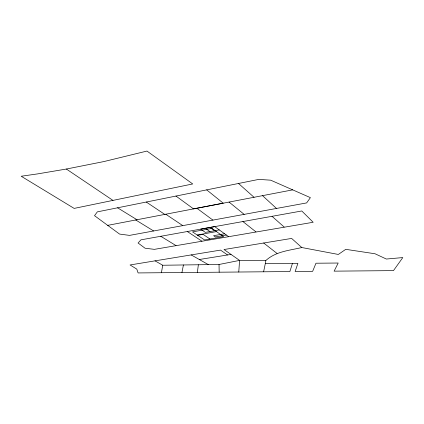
<?xml version="1.0" encoding="UTF-8"?>
<svg xmlns="http://www.w3.org/2000/svg" width="424" height="424" viewBox="0 0 424 424"><rect width="100%" height="100%" fill="white"/><g stroke="black" fill="none" stroke-linecap="round" stroke-linejoin="round"><path stroke-width="0.64" d="M292.443 263.421L289.873 271.556L138.097 272.934L136.788 269.108L130.067 264.963L155.041 260.855L162.721 265.244L161.422 272.722M238.765 272.017L239.587 260.4L224.02 249.529L291.622 238.421L301.793 247.531L338.326 254.453L345.761 249.339L375.044 253.769L386.349 259.038L402.8 257.575L393.483 270.618L334.117 271.153L338.188 263.028L315.981 263.219L312.636 271.349L295.141 271.508L297.892 263.373L265.297 263.654L263.601 271.8M197.377 272.394L198.363 264.767M265.297 263.654L265.806 260.553C275.674 251.453 289.364 250.483 301.793 247.531M181.938 272.537L183.422 264.968M146.28 202.036L258.804 179.389L270.682 180.179L310.394 197.642L306.642 202.916L129.532 235.389L119.563 234.075L94.526 215.684L97.34 211.868L146.28 202.036L164.782 214.401M107.685 225.361L292.714 189.862M162.721 265.244L219.028 264.486L239.587 260.4L265.806 260.553M66.361 169.038L103.922 161.56L146.974 151.066L192.719 183.947L74.147 208.401L21.2 176.241L37.789 173.867L66.361 169.038L112.964 200.398M228.499 236.581L214.692 226.612L140.927 239.846L138.081 243.005L145.04 248.21L154.389 249.354L313.172 222.271L301.782 210.977L200.653 229.135L205.354 232.379L219.261 229.909M197.181 235.013L216.505 231.599M197.653 235.325L203.107 234.366L209.944 239.019M224.603 233.767L213.585 235.691L215.371 236.937L226.347 235.029M155.041 260.855L220.528 250.102L227.571 254.962M199.317 259.509L231.006 254.411M191.208 254.919L208.369 264.629M160.765 236.279L176.055 245.618M117.559 207.797L136.973 219.738M135.754 219.982L153.631 230.969M187.323 231.525L201.898 241.171M165.758 214.215L182.776 225.626M205.306 228.298L209.965 231.557M209.986 227.455L214.602 230.736M175.965 196.047L193.519 208.878L223.241 203.186L206.689 189.867M196.869 208.248L212.906 220.104M263.67 243.01L277.047 253.441M242.888 221.54L255.921 231.859M229.077 202.073L244.15 214.369M272.023 216.309L284.133 226.999M238.505 183.47L254.029 197.277M262.52 195.649L276.49 208.449M219.028 264.486L219.176 272.197M212.005 228.393L192.507 231.88L204.559 239.952L223.607 236.656L212.005 228.393"/></g></svg>
